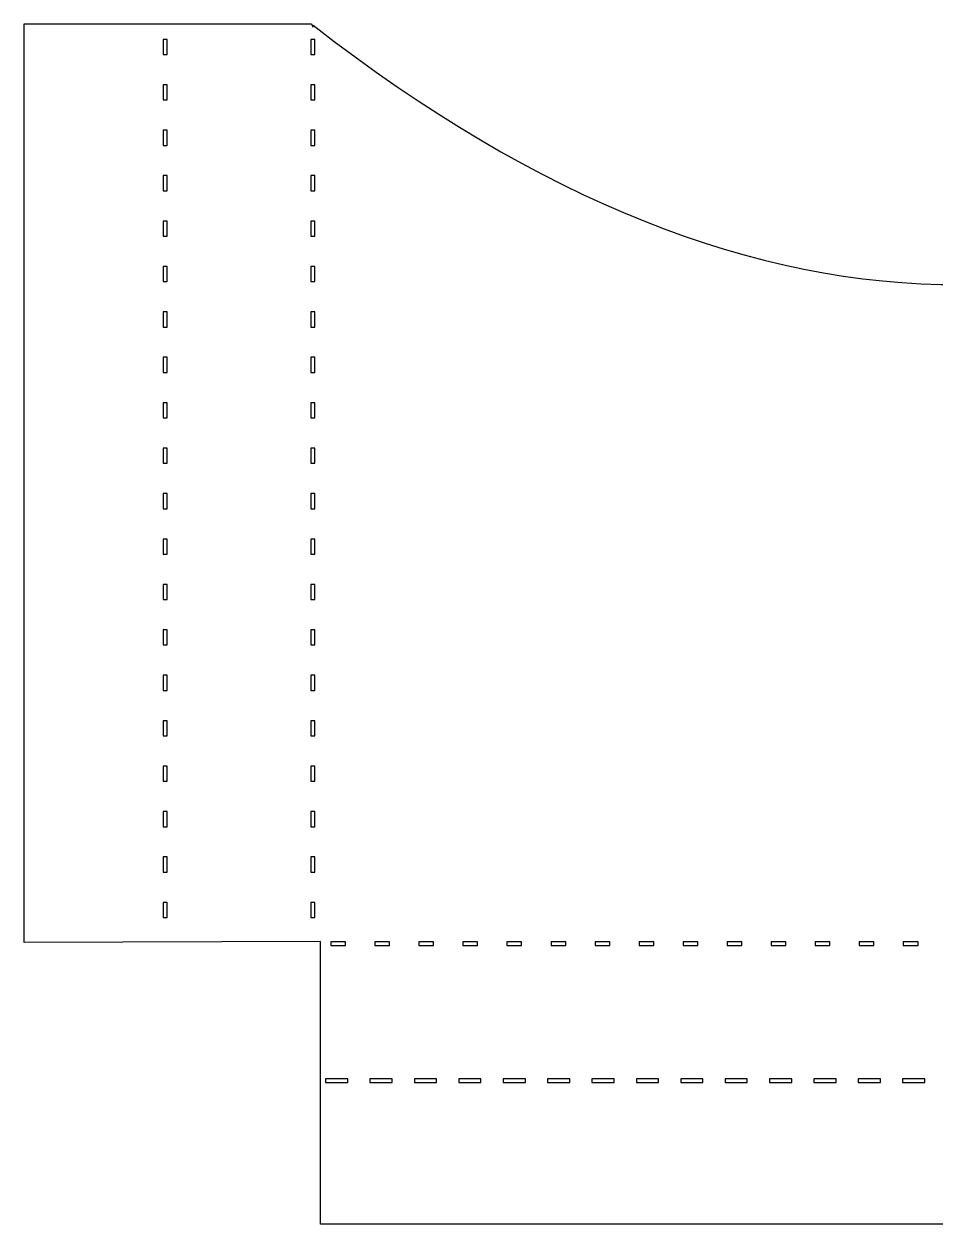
# Model space of a CAD drawing. Header units: centimetres. Extents: x -23.7 to 23.7, y -13.8 to 13.8.
# Drawn here: x -23.4 to -16.39, y -13.35 to -4.11 of the extents above; entities that cross this region are included whole.
import ezdxf

# ---------------------------------------------------------------- set-up
doc = ezdxf.new("R2010")
doc.units = ezdxf.units.CM
doc.header["$MEASUREMENT"] = 0
doc.layers.add('Layer 1', color=7, linetype='Continuous')

msp = doc.modelspace()

# ---------------------------------------------------------------- linework, layer by layer
at = {"layer": 'Layer 1', "color": 29, "lineweight": 30}
for points, knots in [([(-23.40307, -4.11468), (-23.40307, -4.11468), (-23.40307, -11.18126), (-23.40307, -11.18126), (-23.40307, -11.18126), (-23.40307, -11.18126), (-21.12277, -11.17216), (-21.12277, -11.17216), (-21.12277, -11.17216), (-21.12277, -11.17216), (-21.12277, -12.24134), (-21.12277, -12.24134), (-21.12277, -12.24134), (-21.12277, -12.24134), (-21.12186, -12.24134), (-21.12186, -12.24134), (-21.12186, -12.24134), (-21.12186, -12.24134), (-21.12186, -12.24224), (-21.12186, -12.24224), (-21.12186, -12.24224), (-21.12186, -12.24224), (-21.12277, -12.24224), (-21.12277, -12.24224), (-21.12277, -12.24224), (-21.12277, -12.24224), (-21.12277, -13.346), (-21.12277, -13.346), (-21.12277, -13.346), (-21.12277, -13.346), (-11.72947, -13.346), (-11.72947, -13.346), (-11.72947, -13.346), (-11.72947, -13.346), (-11.72947, -11.17215), (-11.72947, -11.17215), (-11.72947, -11.17215), (-11.72947, -11.17215), (-9.44916, -11.18125), (-9.44916, -11.18125), (-9.44916, -11.18125), (-9.44916, -11.18125), (-9.44916, -4.11467), (-9.44916, -4.11467), (-9.44916, -4.11467), (-9.44916, -4.11467), (-11.6594, -4.11467), (-11.6594, -4.11467), (-11.6594, -4.11467), (-11.6594, -4.11467), (-11.6594, -4.12195), (-11.6594, -4.12195), (-11.6594, -4.12195), (-11.66213, -4.12195), (-11.66452, -4.12336), (-11.66668, -4.12468), (-11.66668, -4.12468), (-11.66745, -4.12543), (-11.66862, -4.12578), (-11.66941, -4.1265), (-11.66941, -4.1265), (-14.54777, -6.74913), (-17.70993, -6.81906), (-21.17918, -4.12377), (-21.17918, -4.12377), (-21.17918, -4.12377), (-21.17918, -4.13651), (-21.17918, -4.13651), (-21.17918, -4.13651), (-21.1798, -4.13643), (-21.18036, -4.13651), (-21.181, -4.13651), (-21.181, -4.13651), (-21.181, -4.13651), (-21.19192, -4.11467), (-21.19192, -4.11467), (-21.19192, -4.11467), (-21.19192, -4.11467), (-23.40307, -4.11467), (-23.40307, -4.11467), (-23.40307, -4.11467), (-23.40307, -4.11467), (-23.40307, -4.11468), (-23.40307, -4.11468)], [0, 0, 0, 0, 0.0454545, 0.0454545, 0.0454545, 0.0454545, 0.0909091, 0.0909091, 0.0909091, 0.0909091, 0.1363636, 0.1363636, 0.1363636, 0.1363636, 0.1818182, 0.1818182, 0.1818182, 0.1818182, 0.2272727, 0.2272727, 0.2272727, 0.2272727, 0.2727273, 0.2727273, 0.2727273, 0.2727273, 0.3181818, 0.3181818, 0.3181818, 0.3181818, 0.3636364, 0.3636364, 0.3636364, 0.3636364, 0.4090909, 0.4090909, 0.4090909, 0.4090909, 0.4545455, 0.4545455, 0.4545455, 0.4545455, 0.5, 0.5, 0.5, 0.5, 0.5454545, 0.5454545, 0.5454545, 0.5454545, 0.5909091, 0.5909091, 0.5909091, 0.5909091, 0.6363636, 0.6363636, 0.6363636, 0.6363636, 0.6818182, 0.6818182, 0.6818182, 0.6818182, 0.7272727, 0.7272727, 0.7272727, 0.7272727, 0.7727273, 0.7727273, 0.7727273, 0.7727273, 0.8181818, 0.8181818, 0.8181818, 0.8181818, 0.8636364, 0.8636364, 0.8636364, 0.8636364, 0.9090909, 0.9090909, 0.9090909, 0.9090909, 1, 1, 1, 1]), ([(-22.33207, -4.23298), (-22.33207, -4.23298), (-22.30295, -4.23298), (-22.30295, -4.23298), (-22.30295, -4.23298), (-22.30295, -4.23298), (-22.30295, -4.34945), (-22.30295, -4.34945), (-22.30295, -4.34945), (-22.30295, -4.34945), (-22.33207, -4.34945), (-22.33207, -4.34945), (-22.33207, -4.34945), (-22.33207, -4.34945), (-22.33207, -4.23298), (-22.33207, -4.23298)], [0, 0, 0, 0, 0.2, 0.2, 0.2, 0.2, 0.4, 0.4, 0.4, 0.4, 0.6, 0.6, 0.6, 0.6, 1, 1, 1, 1]), ([(-21.19556, -4.23298), (-21.19556, -4.23298), (-21.16644, -4.23298), (-21.16644, -4.23298), (-21.16644, -4.23298), (-21.16644, -4.23298), (-21.16644, -4.34945), (-21.16644, -4.34945), (-21.16644, -4.34945), (-21.16644, -4.34945), (-21.19556, -4.34945), (-21.19556, -4.34945), (-21.19556, -4.34945), (-21.19556, -4.34945), (-21.19556, -4.23298), (-21.19556, -4.23298)], [0, 0, 0, 0, 0.2, 0.2, 0.2, 0.2, 0.4, 0.4, 0.4, 0.4, 0.6, 0.6, 0.6, 0.6, 1, 1, 1, 1]), ([(-22.33207, -4.58239), (-22.33207, -4.58239), (-22.30295, -4.58239), (-22.30295, -4.58239), (-22.30295, -4.58239), (-22.30295, -4.58239), (-22.30295, -4.69886), (-22.30295, -4.69886), (-22.30295, -4.69886), (-22.30295, -4.69886), (-22.33207, -4.69886), (-22.33207, -4.69886), (-22.33207, -4.69886), (-22.33207, -4.69886), (-22.33207, -4.58239), (-22.33207, -4.58239)], [0, 0, 0, 0, 0.2, 0.2, 0.2, 0.2, 0.4, 0.4, 0.4, 0.4, 0.6, 0.6, 0.6, 0.6, 1, 1, 1, 1]), ([(-21.19556, -4.58239), (-21.19556, -4.58239), (-21.16644, -4.58239), (-21.16644, -4.58239), (-21.16644, -4.58239), (-21.16644, -4.58239), (-21.16644, -4.69886), (-21.16644, -4.69886), (-21.16644, -4.69886), (-21.16644, -4.69886), (-21.19556, -4.69886), (-21.19556, -4.69886), (-21.19556, -4.69886), (-21.19556, -4.69886), (-21.19556, -4.58239), (-21.19556, -4.58239)], [0, 0, 0, 0, 0.2, 0.2, 0.2, 0.2, 0.4, 0.4, 0.4, 0.4, 0.6, 0.6, 0.6, 0.6, 1, 1, 1, 1]), ([(-22.33207, -4.93181), (-22.33207, -4.93181), (-22.30295, -4.93181), (-22.30295, -4.93181), (-22.30295, -4.93181), (-22.30295, -4.93181), (-22.30295, -5.04828), (-22.30295, -5.04828), (-22.30295, -5.04828), (-22.30295, -5.04828), (-22.33207, -5.04828), (-22.33207, -5.04828), (-22.33207, -5.04828), (-22.33207, -5.04828), (-22.33207, -4.93181), (-22.33207, -4.93181)], [0, 0, 0, 0, 0.2, 0.2, 0.2, 0.2, 0.4, 0.4, 0.4, 0.4, 0.6, 0.6, 0.6, 0.6, 1, 1, 1, 1]), ([(-21.19556, -4.93181), (-21.19556, -4.93181), (-21.16644, -4.93181), (-21.16644, -4.93181), (-21.16644, -4.93181), (-21.16644, -4.93181), (-21.16644, -5.04828), (-21.16644, -5.04828), (-21.16644, -5.04828), (-21.16644, -5.04828), (-21.19556, -5.04828), (-21.19556, -5.04828), (-21.19556, -5.04828), (-21.19556, -5.04828), (-21.19556, -4.93181), (-21.19556, -4.93181)], [0, 0, 0, 0, 0.2, 0.2, 0.2, 0.2, 0.4, 0.4, 0.4, 0.4, 0.6, 0.6, 0.6, 0.6, 1, 1, 1, 1]), ([(-22.33207, -5.28123), (-22.33207, -5.28123), (-22.30295, -5.28123), (-22.30295, -5.28123), (-22.30295, -5.28123), (-22.30295, -5.28123), (-22.30295, -5.3977), (-22.30295, -5.3977), (-22.30295, -5.3977), (-22.30295, -5.3977), (-22.33207, -5.3977), (-22.33207, -5.3977), (-22.33207, -5.3977), (-22.33207, -5.3977), (-22.33207, -5.28123), (-22.33207, -5.28123)], [0, 0, 0, 0, 0.2, 0.2, 0.2, 0.2, 0.4, 0.4, 0.4, 0.4, 0.6, 0.6, 0.6, 0.6, 1, 1, 1, 1]), ([(-21.19556, -5.28123), (-21.19556, -5.28123), (-21.16644, -5.28123), (-21.16644, -5.28123), (-21.16644, -5.28123), (-21.16644, -5.28123), (-21.16644, -5.3977), (-21.16644, -5.3977), (-21.16644, -5.3977), (-21.16644, -5.3977), (-21.19556, -5.3977), (-21.19556, -5.3977), (-21.19556, -5.3977), (-21.19556, -5.3977), (-21.19556, -5.28123), (-21.19556, -5.28123)], [0, 0, 0, 0, 0.2, 0.2, 0.2, 0.2, 0.4, 0.4, 0.4, 0.4, 0.6, 0.6, 0.6, 0.6, 1, 1, 1, 1]), ([(-22.33207, -5.63064), (-22.33207, -5.63064), (-22.30295, -5.63064), (-22.30295, -5.63064), (-22.30295, -5.63064), (-22.30295, -5.63064), (-22.30295, -5.74711), (-22.30295, -5.74711), (-22.30295, -5.74711), (-22.30295, -5.74711), (-22.33207, -5.74711), (-22.33207, -5.74711), (-22.33207, -5.74711), (-22.33207, -5.74711), (-22.33207, -5.63064), (-22.33207, -5.63064)], [0, 0, 0, 0, 0.2, 0.2, 0.2, 0.2, 0.4, 0.4, 0.4, 0.4, 0.6, 0.6, 0.6, 0.6, 1, 1, 1, 1]), ([(-21.19556, -5.63064), (-21.19556, -5.63064), (-21.16644, -5.63064), (-21.16644, -5.63064), (-21.16644, -5.63064), (-21.16644, -5.63064), (-21.16644, -5.74711), (-21.16644, -5.74711), (-21.16644, -5.74711), (-21.16644, -5.74711), (-21.19556, -5.74711), (-21.19556, -5.74711), (-21.19556, -5.74711), (-21.19556, -5.74711), (-21.19556, -5.63064), (-21.19556, -5.63064)], [0, 0, 0, 0, 0.2, 0.2, 0.2, 0.2, 0.4, 0.4, 0.4, 0.4, 0.6, 0.6, 0.6, 0.6, 1, 1, 1, 1]), ([(-22.33207, -5.98006), (-22.33207, -5.98006), (-22.30295, -5.98006), (-22.30295, -5.98006), (-22.30295, -5.98006), (-22.30295, -5.98006), (-22.30295, -6.09653), (-22.30295, -6.09653), (-22.30295, -6.09653), (-22.30295, -6.09653), (-22.33207, -6.09653), (-22.33207, -6.09653), (-22.33207, -6.09653), (-22.33207, -6.09653), (-22.33207, -5.98006), (-22.33207, -5.98006)], [0, 0, 0, 0, 0.2, 0.2, 0.2, 0.2, 0.4, 0.4, 0.4, 0.4, 0.6, 0.6, 0.6, 0.6, 1, 1, 1, 1]), ([(-21.19556, -5.98006), (-21.19556, -5.98006), (-21.16644, -5.98006), (-21.16644, -5.98006), (-21.16644, -5.98006), (-21.16644, -5.98006), (-21.16644, -6.09653), (-21.16644, -6.09653), (-21.16644, -6.09653), (-21.16644, -6.09653), (-21.19556, -6.09653), (-21.19556, -6.09653), (-21.19556, -6.09653), (-21.19556, -6.09653), (-21.19556, -5.98006), (-21.19556, -5.98006)], [0, 0, 0, 0, 0.2, 0.2, 0.2, 0.2, 0.4, 0.4, 0.4, 0.4, 0.6, 0.6, 0.6, 0.6, 1, 1, 1, 1]), ([(-22.33207, -6.32947), (-22.33207, -6.32947), (-22.30295, -6.32947), (-22.30295, -6.32947), (-22.30295, -6.32947), (-22.30295, -6.32947), (-22.30295, -6.44594), (-22.30295, -6.44594), (-22.30295, -6.44594), (-22.30295, -6.44594), (-22.33207, -6.44594), (-22.33207, -6.44594), (-22.33207, -6.44594), (-22.33207, -6.44594), (-22.33207, -6.32947), (-22.33207, -6.32947)], [0, 0, 0, 0, 0.2, 0.2, 0.2, 0.2, 0.4, 0.4, 0.4, 0.4, 0.6, 0.6, 0.6, 0.6, 1, 1, 1, 1]), ([(-21.19556, -6.32947), (-21.19556, -6.32947), (-21.16644, -6.32947), (-21.16644, -6.32947), (-21.16644, -6.32947), (-21.16644, -6.32947), (-21.16644, -6.44594), (-21.16644, -6.44594), (-21.16644, -6.44594), (-21.16644, -6.44594), (-21.19556, -6.44594), (-21.19556, -6.44594), (-21.19556, -6.44594), (-21.19556, -6.44594), (-21.19556, -6.32947), (-21.19556, -6.32947)], [0, 0, 0, 0, 0.2, 0.2, 0.2, 0.2, 0.4, 0.4, 0.4, 0.4, 0.6, 0.6, 0.6, 0.6, 1, 1, 1, 1]), ([(-22.33207, -6.67889), (-22.33207, -6.67889), (-22.30295, -6.67889), (-22.30295, -6.67889), (-22.30295, -6.67889), (-22.30295, -6.67889), (-22.30295, -6.79536), (-22.30295, -6.79536), (-22.30295, -6.79536), (-22.30295, -6.79536), (-22.33207, -6.79536), (-22.33207, -6.79536), (-22.33207, -6.79536), (-22.33207, -6.79536), (-22.33207, -6.67889), (-22.33207, -6.67889)], [0, 0, 0, 0, 0.2, 0.2, 0.2, 0.2, 0.4, 0.4, 0.4, 0.4, 0.6, 0.6, 0.6, 0.6, 1, 1, 1, 1]), ([(-21.19556, -6.67889), (-21.19556, -6.67889), (-21.16644, -6.67889), (-21.16644, -6.67889), (-21.16644, -6.67889), (-21.16644, -6.67889), (-21.16644, -6.79536), (-21.16644, -6.79536), (-21.16644, -6.79536), (-21.16644, -6.79536), (-21.19556, -6.79536), (-21.19556, -6.79536), (-21.19556, -6.79536), (-21.19556, -6.79536), (-21.19556, -6.67889), (-21.19556, -6.67889)], [0, 0, 0, 0, 0.2, 0.2, 0.2, 0.2, 0.4, 0.4, 0.4, 0.4, 0.6, 0.6, 0.6, 0.6, 1, 1, 1, 1]), ([(-22.33207, -7.02831), (-22.33207, -7.02831), (-22.30295, -7.02831), (-22.30295, -7.02831), (-22.30295, -7.02831), (-22.30295, -7.02831), (-22.30295, -7.14478), (-22.30295, -7.14478), (-22.30295, -7.14478), (-22.30295, -7.14478), (-22.33207, -7.14478), (-22.33207, -7.14478), (-22.33207, -7.14478), (-22.33207, -7.14478), (-22.33207, -7.02831), (-22.33207, -7.02831)], [0, 0, 0, 0, 0.2, 0.2, 0.2, 0.2, 0.4, 0.4, 0.4, 0.4, 0.6, 0.6, 0.6, 0.6, 1, 1, 1, 1]), ([(-21.19556, -7.02831), (-21.19556, -7.02831), (-21.16644, -7.02831), (-21.16644, -7.02831), (-21.16644, -7.02831), (-21.16644, -7.02831), (-21.16644, -7.14478), (-21.16644, -7.14478), (-21.16644, -7.14478), (-21.16644, -7.14478), (-21.19556, -7.14478), (-21.19556, -7.14478), (-21.19556, -7.14478), (-21.19556, -7.14478), (-21.19556, -7.02831), (-21.19556, -7.02831)], [0, 0, 0, 0, 0.2, 0.2, 0.2, 0.2, 0.4, 0.4, 0.4, 0.4, 0.6, 0.6, 0.6, 0.6, 1, 1, 1, 1]), ([(-22.33207, -7.37772), (-22.33207, -7.37772), (-22.30295, -7.37772), (-22.30295, -7.37772), (-22.30295, -7.37772), (-22.30295, -7.37772), (-22.30295, -7.49419), (-22.30295, -7.49419), (-22.30295, -7.49419), (-22.30295, -7.49419), (-22.33207, -7.49419), (-22.33207, -7.49419), (-22.33207, -7.49419), (-22.33207, -7.49419), (-22.33207, -7.37772), (-22.33207, -7.37772)], [0, 0, 0, 0, 0.2, 0.2, 0.2, 0.2, 0.4, 0.4, 0.4, 0.4, 0.6, 0.6, 0.6, 0.6, 1, 1, 1, 1]), ([(-21.19556, -7.37772), (-21.19556, -7.37772), (-21.16644, -7.37772), (-21.16644, -7.37772), (-21.16644, -7.37772), (-21.16644, -7.37772), (-21.16644, -7.49419), (-21.16644, -7.49419), (-21.16644, -7.49419), (-21.16644, -7.49419), (-21.19556, -7.49419), (-21.19556, -7.49419), (-21.19556, -7.49419), (-21.19556, -7.49419), (-21.19556, -7.37772), (-21.19556, -7.37772)], [0, 0, 0, 0, 0.2, 0.2, 0.2, 0.2, 0.4, 0.4, 0.4, 0.4, 0.6, 0.6, 0.6, 0.6, 1, 1, 1, 1]), ([(-22.33207, -7.72714), (-22.33207, -7.72714), (-22.30295, -7.72714), (-22.30295, -7.72714), (-22.30295, -7.72714), (-22.30295, -7.72714), (-22.30295, -7.84361), (-22.30295, -7.84361), (-22.30295, -7.84361), (-22.30295, -7.84361), (-22.33207, -7.84361), (-22.33207, -7.84361), (-22.33207, -7.84361), (-22.33207, -7.84361), (-22.33207, -7.72714), (-22.33207, -7.72714)], [0, 0, 0, 0, 0.2, 0.2, 0.2, 0.2, 0.4, 0.4, 0.4, 0.4, 0.6, 0.6, 0.6, 0.6, 1, 1, 1, 1]), ([(-21.19556, -7.72714), (-21.19556, -7.72714), (-21.16644, -7.72714), (-21.16644, -7.72714), (-21.16644, -7.72714), (-21.16644, -7.72714), (-21.16644, -7.84361), (-21.16644, -7.84361), (-21.16644, -7.84361), (-21.16644, -7.84361), (-21.19556, -7.84361), (-21.19556, -7.84361), (-21.19556, -7.84361), (-21.19556, -7.84361), (-21.19556, -7.72714), (-21.19556, -7.72714)], [0, 0, 0, 0, 0.2, 0.2, 0.2, 0.2, 0.4, 0.4, 0.4, 0.4, 0.6, 0.6, 0.6, 0.6, 1, 1, 1, 1]), ([(-22.33207, -8.07656), (-22.33207, -8.07656), (-22.30295, -8.07656), (-22.30295, -8.07656), (-22.30295, -8.07656), (-22.30295, -8.07656), (-22.30295, -8.19303), (-22.30295, -8.19303), (-22.30295, -8.19303), (-22.30295, -8.19303), (-22.33207, -8.19303), (-22.33207, -8.19303), (-22.33207, -8.19303), (-22.33207, -8.19303), (-22.33207, -8.07656), (-22.33207, -8.07656)], [0, 0, 0, 0, 0.2, 0.2, 0.2, 0.2, 0.4, 0.4, 0.4, 0.4, 0.6, 0.6, 0.6, 0.6, 1, 1, 1, 1]), ([(-21.19556, -8.07656), (-21.19556, -8.07656), (-21.16644, -8.07656), (-21.16644, -8.07656), (-21.16644, -8.07656), (-21.16644, -8.07656), (-21.16644, -8.19303), (-21.16644, -8.19303), (-21.16644, -8.19303), (-21.16644, -8.19303), (-21.19556, -8.19303), (-21.19556, -8.19303), (-21.19556, -8.19303), (-21.19556, -8.19303), (-21.19556, -8.07656), (-21.19556, -8.07656)], [0, 0, 0, 0, 0.2, 0.2, 0.2, 0.2, 0.4, 0.4, 0.4, 0.4, 0.6, 0.6, 0.6, 0.6, 1, 1, 1, 1]), ([(-22.33207, -8.42597), (-22.33207, -8.42597), (-22.30295, -8.42597), (-22.30295, -8.42597), (-22.30295, -8.42597), (-22.30295, -8.42597), (-22.30295, -8.54244), (-22.30295, -8.54244), (-22.30295, -8.54244), (-22.30295, -8.54244), (-22.33207, -8.54244), (-22.33207, -8.54244), (-22.33207, -8.54244), (-22.33207, -8.54244), (-22.33207, -8.42597), (-22.33207, -8.42597)], [0, 0, 0, 0, 0.2, 0.2, 0.2, 0.2, 0.4, 0.4, 0.4, 0.4, 0.6, 0.6, 0.6, 0.6, 1, 1, 1, 1]), ([(-21.19556, -8.42597), (-21.19556, -8.42597), (-21.16644, -8.42597), (-21.16644, -8.42597), (-21.16644, -8.42597), (-21.16644, -8.42597), (-21.16644, -8.54244), (-21.16644, -8.54244), (-21.16644, -8.54244), (-21.16644, -8.54244), (-21.19556, -8.54244), (-21.19556, -8.54244), (-21.19556, -8.54244), (-21.19556, -8.54244), (-21.19556, -8.42597), (-21.19556, -8.42597)], [0, 0, 0, 0, 0.2, 0.2, 0.2, 0.2, 0.4, 0.4, 0.4, 0.4, 0.6, 0.6, 0.6, 0.6, 1, 1, 1, 1]), ([(-22.33207, -8.77539), (-22.33207, -8.77539), (-22.30295, -8.77539), (-22.30295, -8.77539), (-22.30295, -8.77539), (-22.30295, -8.77539), (-22.30295, -8.89186), (-22.30295, -8.89186), (-22.30295, -8.89186), (-22.30295, -8.89186), (-22.33207, -8.89186), (-22.33207, -8.89186), (-22.33207, -8.89186), (-22.33207, -8.89186), (-22.33207, -8.77539), (-22.33207, -8.77539)], [0, 0, 0, 0, 0.2, 0.2, 0.2, 0.2, 0.4, 0.4, 0.4, 0.4, 0.6, 0.6, 0.6, 0.6, 1, 1, 1, 1]), ([(-21.19556, -8.77539), (-21.19556, -8.77539), (-21.16644, -8.77539), (-21.16644, -8.77539), (-21.16644, -8.77539), (-21.16644, -8.77539), (-21.16644, -8.89186), (-21.16644, -8.89186), (-21.16644, -8.89186), (-21.16644, -8.89186), (-21.19556, -8.89186), (-21.19556, -8.89186), (-21.19556, -8.89186), (-21.19556, -8.89186), (-21.19556, -8.77539), (-21.19556, -8.77539)], [0, 0, 0, 0, 0.2, 0.2, 0.2, 0.2, 0.4, 0.4, 0.4, 0.4, 0.6, 0.6, 0.6, 0.6, 1, 1, 1, 1]), ([(-22.33207, -9.1248), (-22.33207, -9.1248), (-22.30295, -9.1248), (-22.30295, -9.1248), (-22.30295, -9.1248), (-22.30295, -9.1248), (-22.30295, -9.24127), (-22.30295, -9.24127), (-22.30295, -9.24127), (-22.30295, -9.24127), (-22.33207, -9.24127), (-22.33207, -9.24127), (-22.33207, -9.24127), (-22.33207, -9.24127), (-22.33207, -9.1248), (-22.33207, -9.1248)], [0, 0, 0, 0, 0.2, 0.2, 0.2, 0.2, 0.4, 0.4, 0.4, 0.4, 0.6, 0.6, 0.6, 0.6, 1, 1, 1, 1]), ([(-21.19556, -9.1248), (-21.19556, -9.1248), (-21.16644, -9.1248), (-21.16644, -9.1248), (-21.16644, -9.1248), (-21.16644, -9.1248), (-21.16644, -9.24127), (-21.16644, -9.24127), (-21.16644, -9.24127), (-21.16644, -9.24127), (-21.19556, -9.24127), (-21.19556, -9.24127), (-21.19556, -9.24127), (-21.19556, -9.24127), (-21.19556, -9.1248), (-21.19556, -9.1248)], [0, 0, 0, 0, 0.2, 0.2, 0.2, 0.2, 0.4, 0.4, 0.4, 0.4, 0.6, 0.6, 0.6, 0.6, 1, 1, 1, 1]), ([(-22.33207, -9.47422), (-22.33207, -9.47422), (-22.30295, -9.47422), (-22.30295, -9.47422), (-22.30295, -9.47422), (-22.30295, -9.47422), (-22.30295, -9.59069), (-22.30295, -9.59069), (-22.30295, -9.59069), (-22.30295, -9.59069), (-22.33207, -9.59069), (-22.33207, -9.59069), (-22.33207, -9.59069), (-22.33207, -9.59069), (-22.33207, -9.47422), (-22.33207, -9.47422)], [0, 0, 0, 0, 0.2, 0.2, 0.2, 0.2, 0.4, 0.4, 0.4, 0.4, 0.6, 0.6, 0.6, 0.6, 1, 1, 1, 1]), ([(-21.19556, -9.47422), (-21.19556, -9.47422), (-21.16644, -9.47422), (-21.16644, -9.47422), (-21.16644, -9.47422), (-21.16644, -9.47422), (-21.16644, -9.59069), (-21.16644, -9.59069), (-21.16644, -9.59069), (-21.16644, -9.59069), (-21.19556, -9.59069), (-21.19556, -9.59069), (-21.19556, -9.59069), (-21.19556, -9.59069), (-21.19556, -9.47422), (-21.19556, -9.47422)], [0, 0, 0, 0, 0.2, 0.2, 0.2, 0.2, 0.4, 0.4, 0.4, 0.4, 0.6, 0.6, 0.6, 0.6, 1, 1, 1, 1]), ([(-22.33207, -9.82364), (-22.33207, -9.82364), (-22.30295, -9.82364), (-22.30295, -9.82364), (-22.30295, -9.82364), (-22.30295, -9.82364), (-22.30295, -9.94011), (-22.30295, -9.94011), (-22.30295, -9.94011), (-22.30295, -9.94011), (-22.33207, -9.94011), (-22.33207, -9.94011), (-22.33207, -9.94011), (-22.33207, -9.94011), (-22.33207, -9.82364), (-22.33207, -9.82364)], [0, 0, 0, 0, 0.2, 0.2, 0.2, 0.2, 0.4, 0.4, 0.4, 0.4, 0.6, 0.6, 0.6, 0.6, 1, 1, 1, 1]), ([(-21.19556, -9.82364), (-21.19556, -9.82364), (-21.16644, -9.82364), (-21.16644, -9.82364), (-21.16644, -9.82364), (-21.16644, -9.82364), (-21.16644, -9.94011), (-21.16644, -9.94011), (-21.16644, -9.94011), (-21.16644, -9.94011), (-21.19556, -9.94011), (-21.19556, -9.94011), (-21.19556, -9.94011), (-21.19556, -9.94011), (-21.19556, -9.82364), (-21.19556, -9.82364)], [0, 0, 0, 0, 0.2, 0.2, 0.2, 0.2, 0.4, 0.4, 0.4, 0.4, 0.6, 0.6, 0.6, 0.6, 1, 1, 1, 1]), ([(-22.33207, -10.17305), (-22.33207, -10.17305), (-22.30295, -10.17305), (-22.30295, -10.17305), (-22.30295, -10.17305), (-22.30295, -10.17305), (-22.30295, -10.28952), (-22.30295, -10.28952), (-22.30295, -10.28952), (-22.30295, -10.28952), (-22.33207, -10.28952), (-22.33207, -10.28952), (-22.33207, -10.28952), (-22.33207, -10.28952), (-22.33207, -10.17305), (-22.33207, -10.17305)], [0, 0, 0, 0, 0.2, 0.2, 0.2, 0.2, 0.4, 0.4, 0.4, 0.4, 0.6, 0.6, 0.6, 0.6, 1, 1, 1, 1]), ([(-21.19556, -10.17305), (-21.19556, -10.17305), (-21.16644, -10.17305), (-21.16644, -10.17305), (-21.16644, -10.17305), (-21.16644, -10.17305), (-21.16644, -10.28952), (-21.16644, -10.28952), (-21.16644, -10.28952), (-21.16644, -10.28952), (-21.19556, -10.28952), (-21.19556, -10.28952), (-21.19556, -10.28952), (-21.19556, -10.28952), (-21.19556, -10.17305), (-21.19556, -10.17305)], [0, 0, 0, 0, 0.2, 0.2, 0.2, 0.2, 0.4, 0.4, 0.4, 0.4, 0.6, 0.6, 0.6, 0.6, 1, 1, 1, 1]), ([(-22.33207, -10.52247), (-22.33207, -10.52247), (-22.30295, -10.52247), (-22.30295, -10.52247), (-22.30295, -10.52247), (-22.30295, -10.52247), (-22.30295, -10.63894), (-22.30295, -10.63894), (-22.30295, -10.63894), (-22.30295, -10.63894), (-22.33207, -10.63894), (-22.33207, -10.63894), (-22.33207, -10.63894), (-22.33207, -10.63894), (-22.33207, -10.52247), (-22.33207, -10.52247)], [0, 0, 0, 0, 0.2, 0.2, 0.2, 0.2, 0.4, 0.4, 0.4, 0.4, 0.6, 0.6, 0.6, 0.6, 1, 1, 1, 1]), ([(-21.19556, -10.52247), (-21.19556, -10.52247), (-21.16644, -10.52247), (-21.16644, -10.52247), (-21.16644, -10.52247), (-21.16644, -10.52247), (-21.16644, -10.63894), (-21.16644, -10.63894), (-21.16644, -10.63894), (-21.16644, -10.63894), (-21.19556, -10.63894), (-21.19556, -10.63894), (-21.19556, -10.63894), (-21.19556, -10.63894), (-21.19556, -10.52247), (-21.19556, -10.52247)], [0, 0, 0, 0, 0.2, 0.2, 0.2, 0.2, 0.4, 0.4, 0.4, 0.4, 0.6, 0.6, 0.6, 0.6, 1, 1, 1, 1]), ([(-22.33207, -10.87189), (-22.33207, -10.87189), (-22.30295, -10.87189), (-22.30295, -10.87189), (-22.30295, -10.87189), (-22.30295, -10.87189), (-22.30295, -10.98836), (-22.30295, -10.98836), (-22.30295, -10.98836), (-22.30295, -10.98836), (-22.33207, -10.98836), (-22.33207, -10.98836), (-22.33207, -10.98836), (-22.33207, -10.98836), (-22.33207, -10.87189), (-22.33207, -10.87189)], [0, 0, 0, 0, 0.2, 0.2, 0.2, 0.2, 0.4, 0.4, 0.4, 0.4, 0.6, 0.6, 0.6, 0.6, 1, 1, 1, 1]), ([(-21.19556, -10.87189), (-21.19556, -10.87189), (-21.16644, -10.87189), (-21.16644, -10.87189), (-21.16644, -10.87189), (-21.16644, -10.87189), (-21.16644, -10.98836), (-21.16644, -10.98836), (-21.16644, -10.98836), (-21.16644, -10.98836), (-21.19556, -10.98836), (-21.19556, -10.98836), (-21.19556, -10.98836), (-21.19556, -10.98836), (-21.19556, -10.87189), (-21.19556, -10.87189)], [0, 0, 0, 0, 0.2, 0.2, 0.2, 0.2, 0.4, 0.4, 0.4, 0.4, 0.6, 0.6, 0.6, 0.6, 1, 1, 1, 1]), ([(-21.04269, -11.1749), (-21.04269, -11.1749), (-20.92986, -11.1749), (-20.92986, -11.1749), (-20.92986, -11.1749), (-20.92986, -11.1749), (-20.92986, -11.20402), (-20.92986, -11.20402), (-20.92986, -11.20402), (-20.92986, -11.20402), (-21.04269, -11.20402), (-21.04269, -11.20402), (-21.04269, -11.20402), (-21.04269, -11.20402), (-21.04269, -11.1749), (-21.04269, -11.1749)], [0, 0, 0, 0, 0.2, 0.2, 0.2, 0.2, 0.4, 0.4, 0.4, 0.4, 0.6, 0.6, 0.6, 0.6, 1, 1, 1, 1]), ([(-20.70329, -11.1749), (-20.70329, -11.1749), (-20.59046, -11.1749), (-20.59046, -11.1749), (-20.59046, -11.1749), (-20.59046, -11.1749), (-20.59046, -11.20402), (-20.59046, -11.20402), (-20.59046, -11.20402), (-20.59046, -11.20402), (-20.70329, -11.20402), (-20.70329, -11.20402), (-20.70329, -11.20402), (-20.70329, -11.20402), (-20.70329, -11.1749), (-20.70329, -11.1749)], [0, 0, 0, 0, 0.2, 0.2, 0.2, 0.2, 0.4, 0.4, 0.4, 0.4, 0.6, 0.6, 0.6, 0.6, 1, 1, 1, 1]), ([(-20.36479, -11.1749), (-20.36479, -11.1749), (-20.25196, -11.1749), (-20.25196, -11.1749), (-20.25196, -11.1749), (-20.25196, -11.1749), (-20.25196, -11.20402), (-20.25196, -11.20402), (-20.25196, -11.20402), (-20.25196, -11.20402), (-20.36479, -11.20402), (-20.36479, -11.20402), (-20.36479, -11.20402), (-20.36479, -11.20402), (-20.36479, -11.1749), (-20.36479, -11.1749)], [0, 0, 0, 0, 0.2, 0.2, 0.2, 0.2, 0.4, 0.4, 0.4, 0.4, 0.6, 0.6, 0.6, 0.6, 1, 1, 1, 1]), ([(-20.02629, -11.1749), (-20.02629, -11.1749), (-19.91346, -11.1749), (-19.91346, -11.1749), (-19.91346, -11.1749), (-19.91346, -11.1749), (-19.91346, -11.20402), (-19.91346, -11.20402), (-19.91346, -11.20402), (-19.91346, -11.20402), (-20.02629, -11.20402), (-20.02629, -11.20402), (-20.02629, -11.20402), (-20.02629, -11.20402), (-20.02629, -11.1749), (-20.02629, -11.1749)], [0, 0, 0, 0, 0.2, 0.2, 0.2, 0.2, 0.4, 0.4, 0.4, 0.4, 0.6, 0.6, 0.6, 0.6, 1, 1, 1, 1]), ([(-19.68779, -11.1749), (-19.68779, -11.1749), (-19.57496, -11.1749), (-19.57496, -11.1749), (-19.57496, -11.1749), (-19.57496, -11.1749), (-19.57496, -11.20402), (-19.57496, -11.20402), (-19.57496, -11.20402), (-19.57496, -11.20402), (-19.68779, -11.20402), (-19.68779, -11.20402), (-19.68779, -11.20402), (-19.68779, -11.20402), (-19.68779, -11.1749), (-19.68779, -11.1749)], [0, 0, 0, 0, 0.2, 0.2, 0.2, 0.2, 0.4, 0.4, 0.4, 0.4, 0.6, 0.6, 0.6, 0.6, 1, 1, 1, 1]), ([(-19.34839, -11.1749), (-19.34839, -11.1749), (-19.23556, -11.1749), (-19.23556, -11.1749), (-19.23556, -11.1749), (-19.23556, -11.1749), (-19.23556, -11.20402), (-19.23556, -11.20402), (-19.23556, -11.20402), (-19.23556, -11.20402), (-19.34839, -11.20402), (-19.34839, -11.20402), (-19.34839, -11.20402), (-19.34839, -11.20402), (-19.34839, -11.1749), (-19.34839, -11.1749)], [0, 0, 0, 0, 0.2, 0.2, 0.2, 0.2, 0.4, 0.4, 0.4, 0.4, 0.6, 0.6, 0.6, 0.6, 1, 1, 1, 1]), ([(-19.00989, -11.1749), (-19.00989, -11.1749), (-18.89706, -11.1749), (-18.89706, -11.1749), (-18.89706, -11.1749), (-18.89706, -11.1749), (-18.89706, -11.20402), (-18.89706, -11.20402), (-18.89706, -11.20402), (-18.89706, -11.20402), (-19.00989, -11.20402), (-19.00989, -11.20402), (-19.00989, -11.20402), (-19.00989, -11.20402), (-19.00989, -11.1749), (-19.00989, -11.1749)], [0, 0, 0, 0, 0.2, 0.2, 0.2, 0.2, 0.4, 0.4, 0.4, 0.4, 0.6, 0.6, 0.6, 0.6, 1, 1, 1, 1]), ([(-18.67139, -11.1749), (-18.67139, -11.1749), (-18.55856, -11.1749), (-18.55856, -11.1749), (-18.55856, -11.1749), (-18.55856, -11.1749), (-18.55856, -11.20402), (-18.55856, -11.20402), (-18.55856, -11.20402), (-18.55856, -11.20402), (-18.67139, -11.20402), (-18.67139, -11.20402), (-18.67139, -11.20402), (-18.67139, -11.20402), (-18.67139, -11.1749), (-18.67139, -11.1749)], [0, 0, 0, 0, 0.2, 0.2, 0.2, 0.2, 0.4, 0.4, 0.4, 0.4, 0.6, 0.6, 0.6, 0.6, 1, 1, 1, 1]), ([(-18.3329, -11.1749), (-18.3329, -11.1749), (-18.22007, -11.1749), (-18.22007, -11.1749), (-18.22007, -11.1749), (-18.22007, -11.1749), (-18.22007, -11.20402), (-18.22007, -11.20402), (-18.22007, -11.20402), (-18.22007, -11.20402), (-18.3329, -11.20402), (-18.3329, -11.20402), (-18.3329, -11.20402), (-18.3329, -11.20402), (-18.3329, -11.1749), (-18.3329, -11.1749)], [0, 0, 0, 0, 0.2, 0.2, 0.2, 0.2, 0.4, 0.4, 0.4, 0.4, 0.6, 0.6, 0.6, 0.6, 1, 1, 1, 1]), ([(-17.99349, -11.1749), (-17.99349, -11.1749), (-17.88066, -11.1749), (-17.88066, -11.1749), (-17.88066, -11.1749), (-17.88066, -11.1749), (-17.88066, -11.20402), (-17.88066, -11.20402), (-17.88066, -11.20402), (-17.88066, -11.20402), (-17.99349, -11.20402), (-17.99349, -11.20402), (-17.99349, -11.20402), (-17.99349, -11.20402), (-17.99349, -11.1749), (-17.99349, -11.1749)], [0, 0, 0, 0, 0.2, 0.2, 0.2, 0.2, 0.4, 0.4, 0.4, 0.4, 0.6, 0.6, 0.6, 0.6, 1, 1, 1, 1]), ([(-17.65499, -11.1749), (-17.65499, -11.1749), (-17.54216, -11.1749), (-17.54216, -11.1749), (-17.54216, -11.1749), (-17.54216, -11.1749), (-17.54216, -11.20402), (-17.54216, -11.20402), (-17.54216, -11.20402), (-17.54216, -11.20402), (-17.65499, -11.20402), (-17.65499, -11.20402), (-17.65499, -11.20402), (-17.65499, -11.20402), (-17.65499, -11.1749), (-17.65499, -11.1749)], [0, 0, 0, 0, 0.2, 0.2, 0.2, 0.2, 0.4, 0.4, 0.4, 0.4, 0.6, 0.6, 0.6, 0.6, 1, 1, 1, 1]), ([(-17.3165, -11.1749), (-17.3165, -11.1749), (-17.20367, -11.1749), (-17.20367, -11.1749), (-17.20367, -11.1749), (-17.20367, -11.1749), (-17.20367, -11.20402), (-17.20367, -11.20402), (-17.20367, -11.20402), (-17.20367, -11.20402), (-17.3165, -11.20402), (-17.3165, -11.20402), (-17.3165, -11.20402), (-17.3165, -11.20402), (-17.3165, -11.1749), (-17.3165, -11.1749)], [0, 0, 0, 0, 0.2, 0.2, 0.2, 0.2, 0.4, 0.4, 0.4, 0.4, 0.6, 0.6, 0.6, 0.6, 1, 1, 1, 1]), ([(-16.978, -11.1749), (-16.978, -11.1749), (-16.86517, -11.1749), (-16.86517, -11.1749), (-16.86517, -11.1749), (-16.86517, -11.1749), (-16.86517, -11.20402), (-16.86517, -11.20402), (-16.86517, -11.20402), (-16.86517, -11.20402), (-16.978, -11.20402), (-16.978, -11.20402), (-16.978, -11.20402), (-16.978, -11.20402), (-16.978, -11.1749), (-16.978, -11.1749)], [0, 0, 0, 0, 0.2, 0.2, 0.2, 0.2, 0.4, 0.4, 0.4, 0.4, 0.6, 0.6, 0.6, 0.6, 1, 1, 1, 1]), ([(-16.6395, -11.1749), (-16.6395, -11.1749), (-16.52576, -11.1749), (-16.52576, -11.1749), (-16.52576, -11.1749), (-16.52576, -11.1749), (-16.52576, -11.20402), (-16.52576, -11.20402), (-16.52576, -11.20402), (-16.52576, -11.20402), (-16.6395, -11.20402), (-16.6395, -11.20402), (-16.6395, -11.20402), (-16.6395, -11.20402), (-16.6395, -11.1749), (-16.6395, -11.1749)], [0, 0, 0, 0, 0.2, 0.2, 0.2, 0.2, 0.4, 0.4, 0.4, 0.4, 0.6, 0.6, 0.6, 0.6, 1, 1, 1, 1]), ([(-21.08273, -12.2286), (-21.08273, -12.2286), (-20.91257, -12.2286), (-20.91257, -12.2286), (-20.91257, -12.2286), (-20.91257, -12.2286), (-20.91257, -12.25772), (-20.91257, -12.25772), (-20.91257, -12.25772), (-20.91257, -12.25772), (-21.08273, -12.25772), (-21.08273, -12.25772), (-21.08273, -12.25772), (-21.08273, -12.25772), (-21.08273, -12.2286), (-21.08273, -12.2286)], [0, 0, 0, 0, 0.2, 0.2, 0.2, 0.2, 0.4, 0.4, 0.4, 0.4, 0.6, 0.6, 0.6, 0.6, 1, 1, 1, 1]), ([(-20.7415, -12.2286), (-20.7415, -12.2286), (-20.57043, -12.2286), (-20.57043, -12.2286), (-20.57043, -12.2286), (-20.57043, -12.2286), (-20.57043, -12.25772), (-20.57043, -12.25772), (-20.57043, -12.25772), (-20.57043, -12.25772), (-20.7415, -12.25772), (-20.7415, -12.25772), (-20.7415, -12.25772), (-20.7415, -12.25772), (-20.7415, -12.2286), (-20.7415, -12.2286)], [0, 0, 0, 0, 0.2, 0.2, 0.2, 0.2, 0.4, 0.4, 0.4, 0.4, 0.6, 0.6, 0.6, 0.6, 1, 1, 1, 1]), ([(-20.40028, -12.2286), (-20.40028, -12.2286), (-20.22921, -12.2286), (-20.22921, -12.2286), (-20.22921, -12.2286), (-20.22921, -12.2286), (-20.22921, -12.25772), (-20.22921, -12.25772), (-20.22921, -12.25772), (-20.22921, -12.25772), (-20.40028, -12.25772), (-20.40028, -12.25772), (-20.40028, -12.25772), (-20.40028, -12.25772), (-20.40028, -12.2286), (-20.40028, -12.2286)], [0, 0, 0, 0, 0.2, 0.2, 0.2, 0.2, 0.4, 0.4, 0.4, 0.4, 0.6, 0.6, 0.6, 0.6, 1, 1, 1, 1]), ([(-20.05814, -12.2286), (-20.05814, -12.2286), (-19.88798, -12.2286), (-19.88798, -12.2286), (-19.88798, -12.2286), (-19.88798, -12.2286), (-19.88798, -12.25772), (-19.88798, -12.25772), (-19.88798, -12.25772), (-19.88798, -12.25772), (-20.05814, -12.25772), (-20.05814, -12.25772), (-20.05814, -12.25772), (-20.05814, -12.25772), (-20.05814, -12.2286), (-20.05814, -12.2286)], [0, 0, 0, 0, 0.2, 0.2, 0.2, 0.2, 0.4, 0.4, 0.4, 0.4, 0.6, 0.6, 0.6, 0.6, 1, 1, 1, 1]), ([(-19.71691, -12.2286), (-19.71691, -12.2286), (-19.54584, -12.2286), (-19.54584, -12.2286), (-19.54584, -12.2286), (-19.54584, -12.2286), (-19.54584, -12.25772), (-19.54584, -12.25772), (-19.54584, -12.25772), (-19.54584, -12.25772), (-19.71691, -12.25772), (-19.71691, -12.25772), (-19.71691, -12.25772), (-19.71691, -12.25772), (-19.71691, -12.2286), (-19.71691, -12.2286)], [0, 0, 0, 0, 0.2, 0.2, 0.2, 0.2, 0.4, 0.4, 0.4, 0.4, 0.6, 0.6, 0.6, 0.6, 1, 1, 1, 1]), ([(-19.37568, -12.2286), (-19.37568, -12.2286), (-19.20461, -12.2286), (-19.20461, -12.2286), (-19.20461, -12.2286), (-19.20461, -12.2286), (-19.20461, -12.25772), (-19.20461, -12.25772), (-19.20461, -12.25772), (-19.20461, -12.25772), (-19.37568, -12.25772), (-19.37568, -12.25772), (-19.37568, -12.25772), (-19.37568, -12.25772), (-19.37568, -12.2286), (-19.37568, -12.2286)], [0, 0, 0, 0, 0.2, 0.2, 0.2, 0.2, 0.4, 0.4, 0.4, 0.4, 0.6, 0.6, 0.6, 0.6, 1, 1, 1, 1]), ([(-19.03446, -12.2286), (-19.03446, -12.2286), (-18.86339, -12.2286), (-18.86339, -12.2286), (-18.86339, -12.2286), (-18.86339, -12.2286), (-18.86339, -12.25772), (-18.86339, -12.25772), (-18.86339, -12.25772), (-18.86339, -12.25772), (-19.03446, -12.25772), (-19.03446, -12.25772), (-19.03446, -12.25772), (-19.03446, -12.25772), (-19.03446, -12.2286), (-19.03446, -12.2286)], [0, 0, 0, 0, 0.2, 0.2, 0.2, 0.2, 0.4, 0.4, 0.4, 0.4, 0.6, 0.6, 0.6, 0.6, 1, 1, 1, 1]), ([(-18.69232, -12.2286), (-18.69232, -12.2286), (-18.52216, -12.2286), (-18.52216, -12.2286), (-18.52216, -12.2286), (-18.52216, -12.2286), (-18.52216, -12.25772), (-18.52216, -12.25772), (-18.52216, -12.25772), (-18.52216, -12.25772), (-18.69232, -12.25772), (-18.69232, -12.25772), (-18.69232, -12.25772), (-18.69232, -12.25772), (-18.69232, -12.2286), (-18.69232, -12.2286)], [0, 0, 0, 0, 0.2, 0.2, 0.2, 0.2, 0.4, 0.4, 0.4, 0.4, 0.6, 0.6, 0.6, 0.6, 1, 1, 1, 1]), ([(-18.35109, -12.2286), (-18.35109, -12.2286), (-18.18002, -12.2286), (-18.18002, -12.2286), (-18.18002, -12.2286), (-18.18002, -12.2286), (-18.18002, -12.25772), (-18.18002, -12.25772), (-18.18002, -12.25772), (-18.18002, -12.25772), (-18.35109, -12.25772), (-18.35109, -12.25772), (-18.35109, -12.25772), (-18.35109, -12.25772), (-18.35109, -12.2286), (-18.35109, -12.2286)], [0, 0, 0, 0, 0.2, 0.2, 0.2, 0.2, 0.4, 0.4, 0.4, 0.4, 0.6, 0.6, 0.6, 0.6, 1, 1, 1, 1]), ([(-18.00987, -12.2286), (-18.00987, -12.2286), (-17.8388, -12.2286), (-17.8388, -12.2286), (-17.8388, -12.2286), (-17.8388, -12.2286), (-17.8388, -12.25772), (-17.8388, -12.25772), (-17.8388, -12.25772), (-17.8388, -12.25772), (-18.00987, -12.25772), (-18.00987, -12.25772), (-18.00987, -12.25772), (-18.00987, -12.25772), (-18.00987, -12.2286), (-18.00987, -12.2286)], [0, 0, 0, 0, 0.2, 0.2, 0.2, 0.2, 0.4, 0.4, 0.4, 0.4, 0.6, 0.6, 0.6, 0.6, 1, 1, 1, 1]), ([(-17.66773, -12.2286), (-17.66773, -12.2286), (-17.49757, -12.2286), (-17.49757, -12.2286), (-17.49757, -12.2286), (-17.49757, -12.2286), (-17.49757, -12.25772), (-17.49757, -12.25772), (-17.49757, -12.25772), (-17.49757, -12.25772), (-17.66773, -12.25772), (-17.66773, -12.25772), (-17.66773, -12.25772), (-17.66773, -12.25772), (-17.66773, -12.2286), (-17.66773, -12.2286)], [0, 0, 0, 0, 0.2, 0.2, 0.2, 0.2, 0.4, 0.4, 0.4, 0.4, 0.6, 0.6, 0.6, 0.6, 1, 1, 1, 1]), ([(-17.3265, -12.2286), (-17.3265, -12.2286), (-17.15543, -12.2286), (-17.15543, -12.2286), (-17.15543, -12.2286), (-17.15543, -12.2286), (-17.15543, -12.25772), (-17.15543, -12.25772), (-17.15543, -12.25772), (-17.15543, -12.25772), (-17.3265, -12.25772), (-17.3265, -12.25772), (-17.3265, -12.25772), (-17.3265, -12.25772), (-17.3265, -12.2286), (-17.3265, -12.2286)], [0, 0, 0, 0, 0.2, 0.2, 0.2, 0.2, 0.4, 0.4, 0.4, 0.4, 0.6, 0.6, 0.6, 0.6, 1, 1, 1, 1]), ([(-16.98528, -12.2286), (-16.98528, -12.2286), (-16.81421, -12.2286), (-16.81421, -12.2286), (-16.81421, -12.2286), (-16.81421, -12.2286), (-16.81421, -12.25772), (-16.81421, -12.25772), (-16.81421, -12.25772), (-16.81421, -12.25772), (-16.98528, -12.25772), (-16.98528, -12.25772), (-16.98528, -12.25772), (-16.98528, -12.25772), (-16.98528, -12.2286), (-16.98528, -12.2286)], [0, 0, 0, 0, 0.2, 0.2, 0.2, 0.2, 0.4, 0.4, 0.4, 0.4, 0.6, 0.6, 0.6, 0.6, 1, 1, 1, 1]), ([(-16.64405, -12.2286), (-16.64405, -12.2286), (-16.47298, -12.2286), (-16.47298, -12.2286), (-16.47298, -12.2286), (-16.47298, -12.2286), (-16.47298, -12.25772), (-16.47298, -12.25772), (-16.47298, -12.25772), (-16.47298, -12.25772), (-16.64405, -12.25772), (-16.64405, -12.25772), (-16.64405, -12.25772), (-16.64405, -12.25772), (-16.64405, -12.2286), (-16.64405, -12.2286)], [0, 0, 0, 0, 0.2, 0.2, 0.2, 0.2, 0.4, 0.4, 0.4, 0.4, 0.6, 0.6, 0.6, 0.6, 1, 1, 1, 1])]:
    msp.add_open_spline(points, degree=3, knots=knots, dxfattribs=at)

doc.saveas('drawing.dxf')
